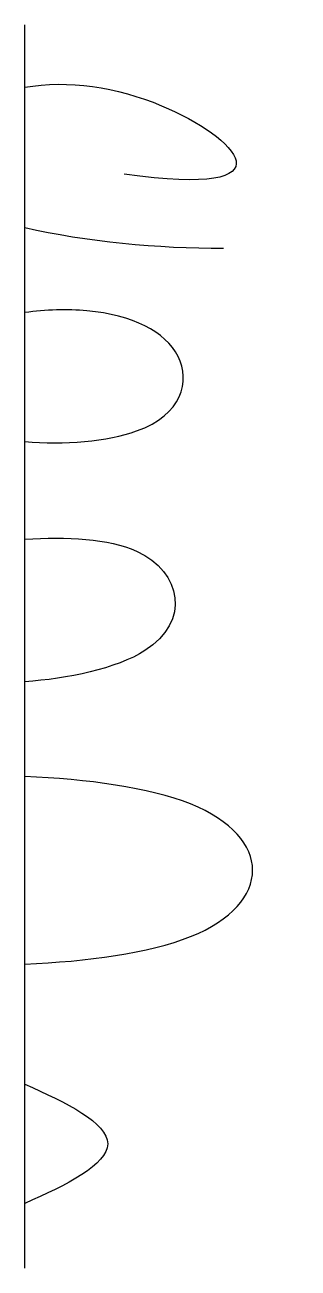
# Model space of a CAD drawing. Header units: millimetres. Extents: x 20 to 31, y 0 to 50.
import ezdxf

# ---------------------------------------------------------------- set-up
doc = ezdxf.new("R2010")
doc.units = ezdxf.units.MM
doc.layers.get('0').update_dxf_attribs({"lineweight": 25})

msp = doc.modelspace()

# ---------------------------------------------------------------- linework, layer by layer
msp.add_line((20, 0), (20, 50))
for points, knots in [([(20, 47.489), (21.726, 47.799), (27.002, 46.998), (31, 43), (24, 44)], [0.40094, 0.40094, 0.40094, 0.40094, 1, 2, 2, 2, 2]), ([(20, 33.246), (21.564, 33.089), (26.121, 33.486), (27, 37), (23.762, 38.619), (20.838, 38.551), (20, 38.426)], [0, 0, 0, 0, 0.635516, 1.635516, 2.635516, 3.063839, 3.063839, 3.063839, 3.063839]), ([(20, 29.319), (21.68, 29.417), (23.373, 29.346), (24.5, 28.833), (26.333, 28), (26.875, 24.751), (21.698, 23.701), (20, 23.582)], [0, 0, 0, 0, 0.614635, 0.614635, 0.614635, 1.614635, 2.239155, 2.239155, 2.239155, 2.239155]), ([(20, 12.229), (22.5, 12.333), (30, 13.333), (30, 18.667), (22.5, 19.667), (20, 19.771)], [0, 0, 0, 0, 0.5, 1.5, 2, 2, 2, 2])]:
    msp.add_open_spline(points, degree=3, knots=knots)
for points in [[(28, 41), (25.366, 41), (22.454, 41.278), (20, 41.832)], [(20, 7.396), (21.667, 6.667), (25, 5), (21.667, 3.333), (20, 2.604)]]:
    msp.add_open_spline(points, degree=3)

doc.saveas('drawing.dxf')
